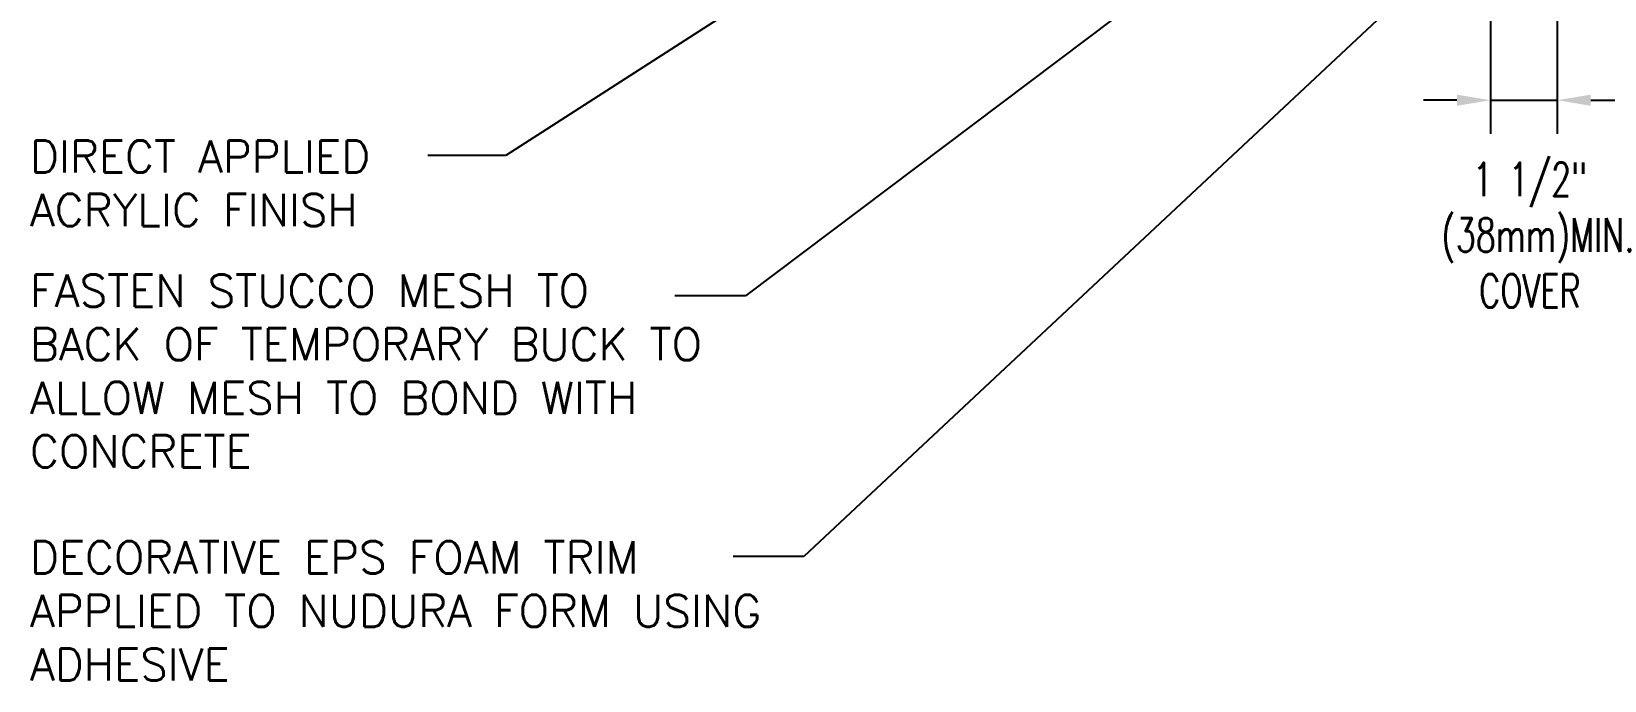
# Model space of a CAD drawing. Header units: inches. Extents: x 2880.3 to 2936.4, y 452.5 to 525.7.
# Drawn here: x 2880.29 to 2915.54, y 482.1 to 496.65 of the extents above; entities that cross this region are included whole.
import ezdxf

# ---------------------------------------------------------------- set-up
doc = ezdxf.new("R2010")
doc.units = ezdxf.units.IN
doc.header["$LTSCALE"] = 0.5
doc.header["$MEASUREMENT"] = 0
doc.layers.get('Defpoints').update_dxf_attribs({"linetype": 'CONTINUOUS'})
doc.layers.add('TEXT', color=4, linetype='CONTINUOUS')
doc.styles.add('DIM', font='romans.shx', dxfattribs={"width": 0.7})
doc.styles.get("Standard").update_dxf_attribs({"font": 'romans.shx'})
doc.dimstyles.new('ext_12', dxfattribs={"dimscale": 12, "dimtxt": 0.09375, "dimasz": 0.09375, "dimexe": 0.09375, "dimexo": 0.0625, "dimgap": 0.0625, "dimtad": 1, "dimdec": 1, "dimzin": 3, "dimdsep": 46, "dimlunit": 4, "dimtxsty": 'DIM', "dimcen": 0.09, "dimdle": 0.09375, "dimclrt": 4, "dimadec": 0, "dimazin": 0, "dimtfac": 1, "dimtdec": 1, "dimtmove": 2, "dimatfit": 3, "dimfxl": 0, "dimfrac": 2, "dimtolj": 1, "dimtzin": 0, "dimarcsym": 0})
doc.dimstyles.new('ext_8', dxfattribs={"dimscale": 8, "dimtxt": 0.09375, "dimasz": 0.09375, "dimexe": 0.09375, "dimexo": 0.0625, "dimgap": 0.0625, "dimtad": 1, "dimdec": 1, "dimzin": 3, "dimdsep": 46, "dimlunit": 4, "dimtxsty": 'DIM', "dimcen": 0.09, "dimdle": 0.09375, "dimclrt": 4, "dimadec": 0, "dimazin": 0, "dimtfac": 1, "dimtdec": 1, "dimtmove": 2, "dimatfit": 3, "dimfxl": 0, "dimfrac": 2, "dimtolj": 1, "dimtzin": 0, "dimarcsym": 0})

# ---------------------------------------------------------------- blocks, each defined once
blk = doc.blocks.new('*D9')
at = {"layer": 'Defpoints', "color": 0}
for p in [(2912.984, 507.782), (2914.484, 502.282), (2914.484, 495.109)]:
    blk.add_point(p, dxfattribs=at)
at = {"layer": 'TEXT', "color": 0, "lineweight": -2}
for p, q in [((2912.984, 507.282), (2912.984, 494.359)), ((2914.484, 501.782), (2914.484, 494.359)), ((2912.234, 495.109), (2911.484, 495.109)), ((2912.984, 495.109), (2914.484, 495.109)), ((2915.234, 495.109), (2915.984, 495.109))]:
    blk.add_line(p, q, dxfattribs=at)
at = {"layer": 'TEXT', "color": 0}
for points in [[(2912.234, 495.234), (2912.234, 494.984), (2912.984, 495.109)], [(2915.234, 495.234), (2915.234, 494.984), (2914.484, 495.109)]]:
    blk.add_solid(points, dxfattribs=at)
at = {"layer": 'TEXT', "color": 4, "insert": (2913.872, 492.087), "char_height": 0.75, "attachment_point": 5, "style": 'DIM'}
blk.add_mtext('\\A1;1 1/2" \\P (38mm)MIN. \\PCOVER', dxfattribs=at)

msp = doc.modelspace()

# ---------------------------------------------------------------- texts
at = {"layer": 'TEXT', "char_height": 0.72, "attachment_point": 4}
for s, insert, width in [('DIRECT APPLIED ACRYLIC FINISH', (2880.255, 493.248), 10.53123), ('FASTEN STUCCO MESH TO BACK OF TEMPORARY BUCK TO ALLOW MESH TO BOND WITH CONCRETE', (2880.255, 489.039), 16.55925), ('DECORATIVE EPS FOAM TRIM APPLIED TO NUDURA FORM USING ADHESIVE ', (2880.255, 483.662), 18.32514)]:
    msp.add_mtext(s, dxfattribs=dict(at, insert=insert, width=width))

# ---------------------------------------------------------------- dimensions: what is measured, and where the dimension line sits
at = {"layer": 'TEXT'}
dim = msp.add_linear_dim(base=(2914.484, 495.109), p1=(2912.984, 507.782), p2=(2914.484, 502.282), text='<> \\P (38mm)MIN. \\PCOVER', dimstyle='ext_8', dxfattribs=at)
dim.commit()
dim.dimension.update_dxf_attribs({"geometry": '*D9', "text_midpoint": (2913.872, 492.087), "dimtype": 160})

# ---------------------------------------------------------------- leaders
for points in [[(2913.921, 504.013), (2896.29, 490.723), (2894.707, 490.723)], [(2914.968, 500.935), (2921.336, 494.342), (2923.04, 494.342)], [(2898.5, 498.746), (2890.916, 493.87), (2889.173, 493.87)], [(2911.837, 498.209), (2897.6, 484.884), (2896.017, 484.884)]]:
    msp.add_leader(points, dimstyle='ext_12', override={"dimgap": 0.0625, "dimtad": 0}, dxfattribs=at)

doc.saveas('drawing.dxf')
